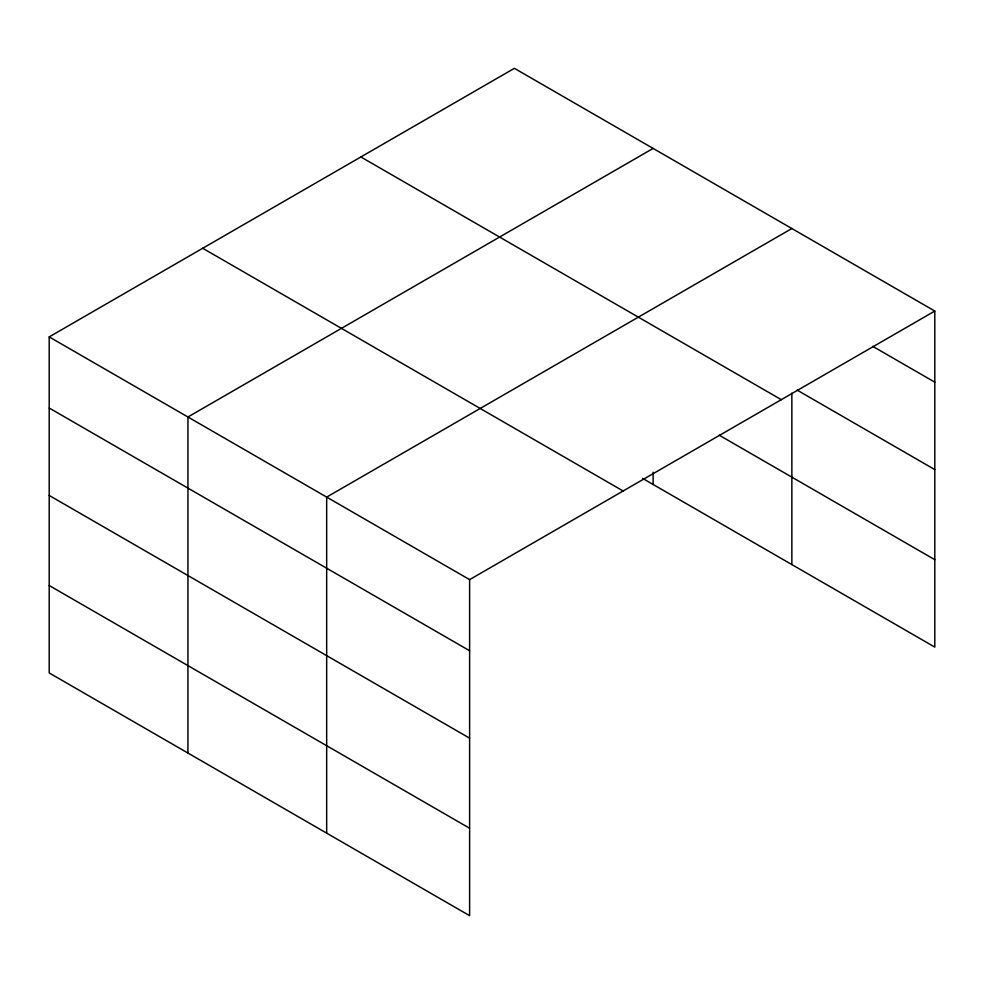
<?xml version="1.0" encoding="UTF-8"?>
<svg xmlns="http://www.w3.org/2000/svg" width="984" height="984" viewBox="0 0 984 984"><rect width="100%" height="100%" fill="white"/><g stroke="black" fill="none" stroke-linecap="round" stroke-linejoin="round"><path stroke-width="1.48" d="M934.8 311.055L514.386 68.326L49.2 336.897L49.2 672.945L469.614 915.673L469.614 579.625L934.8 311.055L934.8 647.103L642.552 478.372M653.118 148.424L187.932 416.995L187.932 753.043M791.862 228.522L326.676 497.104L326.676 833.14M872.599 346.257L934.8 382.161M797.151 390.119L934.8 469.589M360.87 156.96L781.284 399.676M719.193 435.186L934.8 559.675M202.716 248.275L623.13 490.991M49.2 336.897L469.614 579.625M49.2 408.016L469.614 650.744M49.2 495.444L469.614 738.16M49.2 585.517L469.614 828.245M791.862 393.169L791.862 564.57M653.118 472.197L653.118 484.472"/></g></svg>
